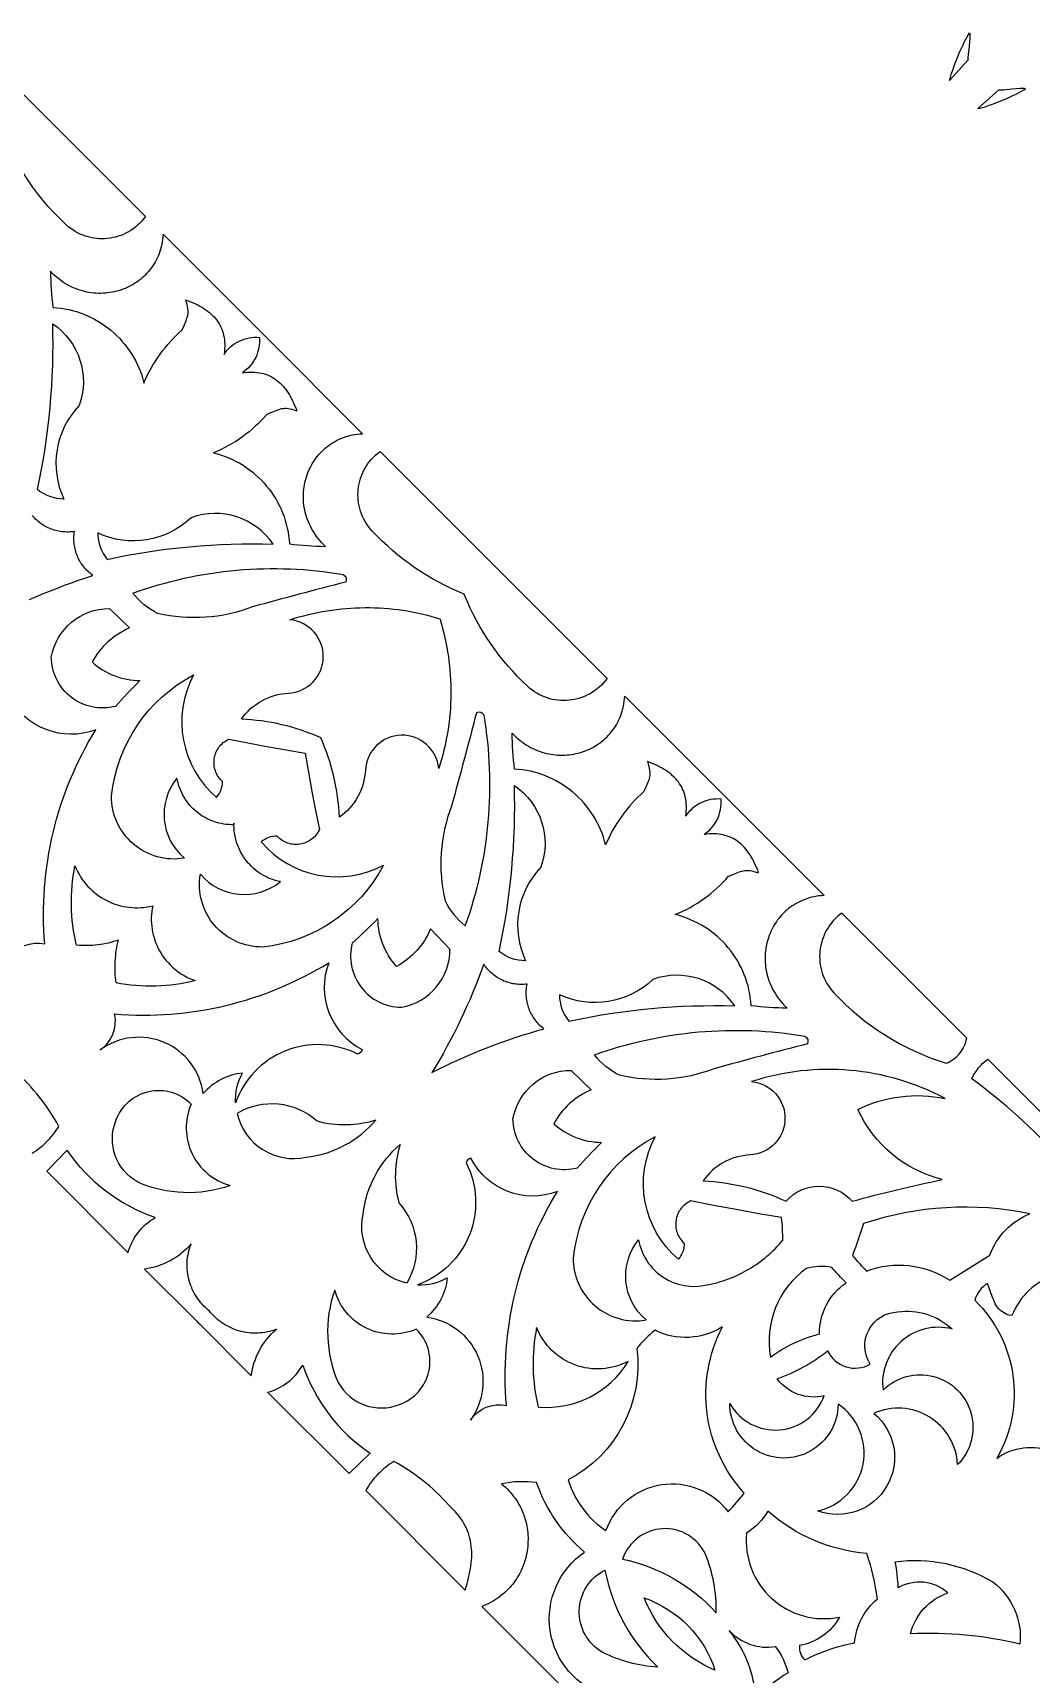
# Model space of a CAD drawing. Extents: x 3927 to 5087, y -513 to 1114.
# Drawn here: x 4156.5 to 4304, y -379.2 to -136.8 of the extents above; entities that cross this region are included whole.
import ezdxf

# ---------------------------------------------------------------- set-up
doc = ezdxf.new("R2010")
doc.units = 0
doc.layers.add('LAYER_1', color=18, linetype='CONTINUOUS')

msp = doc.modelspace()

# ---------------------------------------------------------------- linework, layer by layer
at = {"layer": 'LAYER_1'}
for points in [[(4291.93, -143.86), (4292, -143.57), (4292.1, -143.21), (4292.22, -142.79), (4292.38, -142.34), (4292.55, -141.84), (4292.75, -141.33), (4293.17, -140.25), (4293.4, -139.72), (4293.63, -139.19), (4293.86, -138.69), (4294.08, -138.22), (4294.3, -137.79), (4294.51, -137.41), (4294.7, -137.09), (4294.87, -136.84), (4294.89, -136.98), (4294.91, -137.15), (4294.91, -137.37), (4294.9, -137.62), (4294.86, -138.2), (4294.8, -138.82), (4294.67, -140.03), (4294.64, -140.5), (4294.64, -140.69), (4294.65, -140.82)], [(4296.11, -148.04), (4296.4, -147.97), (4296.76, -147.88), (4297.18, -147.75), (4297.64, -147.59), (4298.13, -147.42), (4298.65, -147.23), (4299.72, -146.8), (4300.26, -146.57), (4300.78, -146.34), (4301.28, -146.11), (4301.75, -145.89), (4302.18, -145.67), (4302.56, -145.47), (4302.88, -145.28), (4303.13, -145.11), (4303, -145.08), (4302.82, -145.07), (4302.6, -145.06), (4302.35, -145.07), (4301.77, -145.11), (4301.15, -145.18), (4299.94, -145.3), (4299.47, -145.33), (4299.29, -145.33), (4299.15, -145.32)], [(4190.48, -181.31), (4175.76, -166.59), (4175.73, -166.97), (4175.69, -167.35), (4175.63, -167.73), (4175.56, -168.09), (4175.48, -168.45), (4175.39, -168.8), (4175.28, -169.14), (4175.16, -169.47), (4175.03, -169.8), (4174.89, -170.12), (4174.74, -170.42), (4174.57, -170.73), (4174.4, -171.02), (4174.21, -171.3), (4174.02, -171.58), (4173.82, -171.85), (4173.6, -172.1), (4173.38, -172.35), (4173.15, -172.59), (4172.91, -172.82), (4172.66, -173.04), (4172.41, -173.25), (4172.15, -173.46), (4171.88, -173.65), (4171.6, -173.83), (4171.32, -174), (4171.03, -174.17), (4170.74, -174.32), (4170.44, -174.46), (4170.14, -174.59), (4169.83, -174.71), (4169.52, -174.82), (4169.2, -174.92), (4168.88, -175.01), (4168.55, -175.09), (4168.23, -175.16), (4167.9, -175.21), (4167.56, -175.26), (4167.23, -175.29), (4166.89, -175.31), (4166.56, -175.32), (4166.22, -175.32), (4165.88, -175.3), (4165.54, -175.28), (4165.2, -175.24), (4164.86, -175.19), (4164.52, -175.13), (4164.18, -175.05), (4163.84, -174.96), (4163.5, -174.86), (4163.17, -174.75), (4162.83, -174.62), (4162.5, -174.48), (4162.18, -174.33), (4161.85, -174.17), (4161.53, -173.99), (4161.21, -173.8), (4160.9, -173.59), (4160.59, -173.37), (4160.29, -173.14), (4159.99, -172.89), (4159.69, -172.63), (4159.4, -172.35), (4159.12, -172.06), (4159.14, -172.73), (4159.16, -173.39), (4159.19, -174.06), (4159.23, -174.72), (4159.28, -175.39), (4159.34, -176.06), (4159.41, -176.72), (4159.48, -177.39), (4160.08, -177.43), (4160.67, -177.49), (4161.25, -177.58), (4161.83, -177.7), (4162.4, -177.83), (4162.96, -178), (4163.51, -178.18), (4164.06, -178.38), (4164.59, -178.61), (4165.12, -178.86), (4165.64, -179.12), (4166.14, -179.41), (4166.63, -179.72), (4167.11, -180.04), (4167.58, -180.39), (4168.03, -180.75), (4168.47, -181.13), (4168.89, -181.52), (4169.3, -181.94), (4169.69, -182.36), (4170.06, -182.81), (4170.42, -183.27), (4170.76, -183.74), (4171.08, -184.23), (4171.39, -184.73), (4171.67, -185.24), (4171.93, -185.77), (4172.18, -186.31), (4172.4, -186.86), (4172.6, -187.42), (4172.77, -187.99), (4172.93, -188.58), (4173.17, -188.01), (4173.43, -187.45), (4173.71, -186.91), (4174, -186.37), (4174.31, -185.84), (4174.63, -185.32), (4174.96, -184.81), (4175.31, -184.31), (4175.67, -183.82), (4176.05, -183.34), (4176.44, -182.87), (4176.84, -182.41), (4177.26, -181.97), (4177.69, -181.53), (4178.13, -181.11), (4178.59, -180.7), (4178.87, -180.04), (4179.1, -179.48), (4179.2, -179.23), (4179.28, -178.99), (4179.35, -178.76), (4179.4, -178.53), (4179.44, -178.3), (4179.46, -178.06), (4179.45, -177.81), (4179.43, -177.55), (4179.38, -177.27), (4179.31, -176.97), (4179.22, -176.63), (4179.1, -176.27), (4179.48, -176.41), (4179.84, -176.55), (4180.19, -176.71), (4180.54, -176.86), (4180.87, -177.03), (4181.18, -177.2), (4181.49, -177.37), (4181.78, -177.56), (4182.06, -177.75), (4182.33, -177.94), (4182.59, -178.15), (4182.83, -178.36), (4183.06, -178.58), (4183.28, -178.8), (4183.49, -179.03), (4183.68, -179.28), (4183.85, -179.53), (4184.02, -179.78), (4184.17, -180.05), (4184.3, -180.32), (4184.42, -180.6), (4184.53, -180.9), (4184.62, -181.2), (4184.7, -181.5), (4184.76, -181.82), (4184.81, -182.15), (4184.84, -182.49), (4184.86, -182.83), (4184.86, -183.19), (4184.84, -183.56), (4184.81, -183.93), (4184.76, -184.32), (4184.99, -184), (4185.24, -183.71), (4185.5, -183.43), (4185.78, -183.17), (4186.07, -182.94), (4186.38, -182.72), (4186.7, -182.53), (4187.03, -182.36), (4187.38, -182.21), (4187.73, -182.08), (4188.09, -181.97), (4188.46, -181.89), (4188.84, -181.83), (4189.22, -181.8), (4189.6, -181.79), (4189.99, -181.81), (4190.01, -182.2), (4190, -182.58), (4189.96, -182.96), (4189.9, -183.34), (4189.82, -183.71), (4189.72, -184.07), (4189.59, -184.42), (4189.44, -184.77), (4189.27, -185.1), (4189.07, -185.42), (4188.86, -185.73), (4188.62, -186.02), (4188.36, -186.3), (4188.09, -186.56), (4187.79, -186.81), (4187.48, -187.03), (4187.86, -186.98), (4188.24, -186.95), (4188.61, -186.94), (4188.96, -186.94), (4189.31, -186.96), (4189.65, -186.99), (4189.97, -187.04), (4190.29, -187.1), (4190.6, -187.17), (4190.9, -187.27), (4191.19, -187.37), (4191.47, -187.49), (4191.75, -187.63), (4192.01, -187.78), (4192.27, -187.94), (4192.52, -188.12), (4192.76, -188.31), (4192.99, -188.51), (4193.22, -188.73), (4193.44, -188.96), (4193.65, -189.21), (4193.85, -189.46), (4194.05, -189.73), (4194.24, -190.01), (4194.42, -190.31), (4194.6, -190.61), (4194.77, -190.93), (4194.93, -191.26), (4195.09, -191.6), (4195.24, -191.95), (4195.39, -192.32), (4195.53, -192.69), (4195.16, -192.58), (4194.83, -192.48), (4194.53, -192.41), (4194.25, -192.37), (4193.98, -192.34), (4193.74, -192.34), (4193.5, -192.36), (4193.27, -192.39), (4193.04, -192.44), (4192.81, -192.51), (4192.57, -192.59), (4192.31, -192.69), (4191.75, -192.93), (4191.09, -193.21), (4190.68, -193.66), (4190.26, -194.1), (4189.83, -194.53), (4189.38, -194.95), (4188.93, -195.36), (4188.46, -195.75), (4187.98, -196.12), (4187.49, -196.49), (4186.99, -196.84), (4186.48, -197.17), (4185.96, -197.49), (4185.43, -197.8), (4184.89, -198.09), (4184.34, -198.36), (4183.78, -198.62), (4183.22, -198.87), (4183.8, -199.02), (4184.37, -199.2), (4184.94, -199.4), (4185.49, -199.62), (4186.02, -199.86), (4186.55, -200.13), (4187.07, -200.41), (4187.57, -200.71), (4188.05, -201.03), (4188.53, -201.37), (4188.99, -201.73), (4189.43, -202.11), (4189.86, -202.5), (4190.27, -202.91), (4190.67, -203.33), (4191.05, -203.77), (4191.41, -204.22), (4191.75, -204.69), (4192.08, -205.17), (4192.39, -205.66), (4192.67, -206.16), (4192.94, -206.68), (4193.19, -207.2), (4193.41, -207.74), (4193.62, -208.28), (4193.8, -208.84), (4193.96, -209.4), (4194.1, -209.97), (4194.21, -210.55), (4194.3, -211.13), (4194.37, -211.72), (4194.41, -212.32), (4195.07, -212.39), (4195.74, -212.46), (4196.41, -212.51), (4197.07, -212.56), (4197.74, -212.6), (4198.4, -212.64), (4199.07, -212.66), (4199.73, -212.68), (4199.44, -212.39), (4199.17, -212.1), (4198.91, -211.81), (4198.66, -211.51), (4198.43, -211.21), (4198.21, -210.9), (4198, -210.58), (4197.81, -210.27), (4197.63, -209.94), (4197.46, -209.62), (4197.31, -209.29), (4197.17, -208.96), (4197.05, -208.63), (4196.93, -208.29), (4196.83, -207.96), (4196.74, -207.62), (4196.67, -207.28), (4196.61, -206.94), (4196.56, -206.6), (4196.52, -206.26), (4196.49, -205.92), (4196.48, -205.58), (4196.48, -205.24), (4196.49, -204.9), (4196.51, -204.57), (4196.54, -204.23), (4196.58, -203.9), (4196.64, -203.57), (4196.71, -203.24), (4196.78, -202.92), (4196.87, -202.6), (4196.97, -202.28), (4197.08, -201.97), (4197.2, -201.66), (4197.34, -201.35), (4197.48, -201.06), (4197.63, -200.76), (4197.79, -200.48), (4197.97, -200.19), (4198.15, -199.92), (4198.34, -199.65), (4198.54, -199.39), (4198.75, -199.13), (4198.97, -198.89), (4199.2, -198.65), (4199.44, -198.42), (4199.69, -198.19), (4199.95, -197.98), (4200.22, -197.78), (4200.49, -197.58), (4200.78, -197.4), (4201.07, -197.22), (4201.37, -197.06), (4201.68, -196.91), (4202, -196.76), (4202.32, -196.63), (4202.66, -196.51), (4203, -196.41), (4203.35, -196.31), (4203.71, -196.23), (4204.07, -196.16), (4204.44, -196.11), (4204.82, -196.07), (4205.21, -196.04)], [(4224.71, -215.54), (4241.34, -232.17), (4241.07, -232.52), (4240.79, -232.85), (4240.49, -233.16), (4240.18, -233.45), (4239.86, -233.73), (4239.53, -233.98), (4239.18, -234.21), (4238.83, -234.43), (4238.46, -234.62), (4238.09, -234.79), (4237.71, -234.95), (4237.32, -235.08), (4236.93, -235.19), (4236.53, -235.28), (4236.13, -235.36), (4235.73, -235.41), (4235.32, -235.44), (4234.92, -235.45), (4234.51, -235.44), (4234.1, -235.4), (4233.69, -235.35), (4233.29, -235.27), (4232.89, -235.18), (4232.49, -235.06), (4232.1, -234.92), (4231.71, -234.76), (4231.34, -234.58), (4230.96, -234.37), (4230.6, -234.14), (4230.25, -233.9), (4229.9, -233.62), (4229.57, -233.33), (4228.83, -232.62), (4228.1, -231.88), (4227.4, -231.13), (4226.72, -230.36), (4226.06, -229.57), (4225.42, -228.77), (4224.8, -227.95), (4224.21, -227.11), (4223.64, -226.26), (4223.09, -225.39), (4222.56, -224.51), (4222.06, -223.62), (4221.58, -222.71), (4221.13, -221.79), (4220.7, -220.85), (4220.3, -219.9), (4220.23, -219.75), (4219.28, -219.35), (4218.33, -218.92), (4217.4, -218.46), (4216.48, -217.98), (4215.57, -217.48), (4214.68, -216.95), (4213.8, -216.4), (4212.94, -215.83), (4212.1, -215.23), (4211.27, -214.61), (4210.45, -213.96), (4209.66, -213.3), (4208.88, -212.61), (4208.12, -211.9), (4207.38, -211.17), (4206.66, -210.42), (4206.36, -210.08), (4206.09, -209.74), (4205.84, -209.39), (4205.62, -209.02), (4205.41, -208.65), (4205.23, -208.27), (4205.07, -207.89), (4204.93, -207.49), (4204.81, -207.1), (4204.71, -206.7), (4204.64, -206.29), (4204.58, -205.89), (4204.55, -205.48), (4204.54, -205.07), (4204.55, -204.66), (4204.58, -204.26), (4204.63, -203.85), (4204.7, -203.45), (4204.8, -203.06), (4204.91, -202.66), (4205.04, -202.28), (4205.19, -201.9), (4205.37, -201.52), (4205.56, -201.16), (4205.78, -200.8), (4206.01, -200.46), (4206.26, -200.13), (4206.53, -199.8), (4206.83, -199.49), (4207.14, -199.2), (4207.47, -198.92), (4207.82, -198.65), (4224.58, -215.41)], [(4258.67, -249.5), (4273.4, -264.23), (4273.01, -264.26), (4272.63, -264.3), (4272.26, -264.35), (4271.9, -264.42), (4271.54, -264.5), (4271.19, -264.6), (4270.85, -264.71), (4270.52, -264.82), (4270.19, -264.95), (4269.87, -265.1), (4269.56, -265.25), (4269.26, -265.41), (4268.97, -265.59), (4268.68, -265.77), (4268.41, -265.97), (4268.14, -266.17), (4267.88, -266.38), (4267.64, -266.61), (4267.4, -266.84), (4267.17, -267.08), (4266.94, -267.32), (4266.73, -267.58), (4266.53, -267.84), (4266.34, -268.11), (4266.16, -268.38), (4265.98, -268.67), (4265.82, -268.95), (4265.67, -269.25), (4265.53, -269.55), (4265.4, -269.85), (4265.27, -270.16), (4265.16, -270.47), (4265.06, -270.79), (4264.98, -271.11), (4264.9, -271.43), (4264.83, -271.76), (4264.78, -272.09), (4264.73, -272.42), (4264.7, -272.76), (4264.68, -273.09), (4264.67, -273.43), (4264.67, -273.77), (4264.68, -274.11), (4264.71, -274.45), (4264.75, -274.79), (4264.8, -275.13), (4264.86, -275.47), (4264.94, -275.81), (4265.02, -276.15), (4265.12, -276.48), (4265.24, -276.82), (4265.36, -277.15), (4265.5, -277.48), (4265.65, -277.81), (4265.82, -278.14), (4266, -278.46), (4266.19, -278.77), (4266.4, -279.09), (4266.62, -279.4), (4266.85, -279.7), (4267.1, -280), (4267.36, -280.3), (4267.64, -280.58), (4267.93, -280.87), (4267.26, -280.85), (4266.59, -280.83), (4265.93, -280.8), (4265.26, -280.75), (4264.6, -280.7), (4263.93, -280.65), (4263.27, -280.58), (4262.6, -280.51), (4262.56, -279.91), (4262.49, -279.32), (4262.4, -278.74), (4262.29, -278.16), (4262.15, -277.59), (4261.99, -277.03), (4261.81, -276.47), (4261.6, -275.93), (4261.38, -275.39), (4261.13, -274.87), (4260.86, -274.35), (4260.58, -273.85), (4260.27, -273.36), (4259.95, -272.88), (4259.6, -272.41), (4259.24, -271.96), (4258.86, -271.52), (4258.46, -271.1), (4258.05, -270.69), (4257.62, -270.3), (4257.18, -269.92), (4256.72, -269.56), (4256.25, -269.22), (4255.76, -268.9), (4255.26, -268.6), (4254.74, -268.32), (4254.22, -268.05), (4253.68, -267.81), (4253.13, -267.59), (4252.56, -267.39), (4251.99, -267.21), (4251.41, -267.06), (4251.98, -266.81), (4252.53, -266.55), (4253.08, -266.28), (4253.62, -265.99), (4254.15, -265.68), (4254.67, -265.36), (4255.18, -265.03), (4255.68, -264.68), (4256.17, -264.31), (4256.65, -263.94), (4257.12, -263.55), (4257.57, -263.14), (4258.02, -262.73), (4258.45, -262.3), (4258.88, -261.85), (4259.28, -261.4), (4259.95, -261.12), (4260.51, -260.88), (4260.76, -260.79), (4261, -260.7), (4261.23, -260.63), (4261.46, -260.58), (4261.69, -260.55), (4261.93, -260.53), (4262.17, -260.54), (4262.44, -260.56), (4262.72, -260.61), (4263.02, -260.67), (4263.35, -260.77), (4263.72, -260.88), (4263.58, -260.51), (4263.43, -260.14), (4263.28, -259.79), (4263.12, -259.45), (4262.96, -259.12), (4262.79, -258.8), (4262.61, -258.5), (4262.43, -258.2), (4262.24, -257.92), (4262.04, -257.65), (4261.84, -257.4), (4261.63, -257.15), (4261.41, -256.92), (4261.19, -256.71), (4260.95, -256.5), (4260.71, -256.31), (4260.46, -256.13), (4260.2, -255.97), (4259.94, -255.82), (4259.66, -255.69), (4259.38, -255.56), (4259.09, -255.46), (4258.79, -255.37), (4258.48, -255.29), (4258.16, -255.23), (4257.84, -255.18), (4257.5, -255.15), (4257.15, -255.13), (4256.8, -255.13), (4256.43, -255.14), (4256.05, -255.18), (4255.67, -255.22), (4255.98, -255), (4256.28, -254.75), (4256.56, -254.49), (4256.81, -254.21), (4257.05, -253.92), (4257.26, -253.61), (4257.46, -253.29), (4257.63, -252.96), (4257.78, -252.61), (4257.91, -252.26), (4258.01, -251.9), (4258.09, -251.53), (4258.15, -251.15), (4258.19, -250.77), (4258.2, -250.39), (4258.18, -250), (4257.79, -249.98), (4257.41, -249.99), (4257.03, -250.03), (4256.65, -250.08), (4256.28, -250.16), (4255.92, -250.27), (4255.57, -250.4), (4255.22, -250.55), (4254.89, -250.72), (4254.57, -250.91), (4254.26, -251.13), (4253.97, -251.36), (4253.69, -251.62), (4253.43, -251.9), (4253.18, -252.19), (4252.96, -252.51), (4253, -252.12), (4253.03, -251.75), (4253.05, -251.38), (4253.05, -251.03), (4253.03, -250.68), (4253, -250.34), (4252.95, -250.01), (4252.89, -249.7), (4252.81, -249.39), (4252.72, -249.09), (4252.61, -248.8), (4252.49, -248.51), (4252.36, -248.24), (4252.21, -247.97), (4252.04, -247.72), (4251.87, -247.47), (4251.68, -247.23), (4251.47, -246.99), (4251.25, -246.77), (4251.02, -246.55), (4250.78, -246.34), (4250.52, -246.13), (4250.26, -245.94), (4249.97, -245.75), (4249.68, -245.56), (4249.37, -245.39), (4249.06, -245.22), (4248.73, -245.05), (4248.39, -244.9), (4248.03, -244.74), (4247.67, -244.6), (4247.29, -244.46), (4247.41, -244.82), (4247.5, -245.16), (4247.57, -245.46), (4247.62, -245.74), (4247.64, -246), (4247.65, -246.25), (4247.63, -246.49), (4247.6, -246.72), (4247.54, -246.95), (4247.48, -247.18), (4247.39, -247.42), (4247.29, -247.67), (4247.06, -248.23), (4246.78, -248.89), (4246.33, -249.3), (4245.88, -249.72), (4245.45, -250.16), (4245.04, -250.6), (4244.63, -251.06), (4244.24, -251.53), (4243.86, -252.01), (4243.5, -252.5), (4243.15, -253), (4242.82, -253.51), (4242.5, -254.03), (4242.19, -254.56), (4241.9, -255.1), (4241.62, -255.65), (4241.36, -256.2), (4241.12, -256.77), (4240.96, -256.19), (4240.79, -255.61), (4240.59, -255.05), (4240.37, -254.5), (4240.12, -253.96), (4239.86, -253.44), (4239.58, -252.92), (4239.28, -252.42), (4238.95, -251.93), (4238.61, -251.46), (4238.26, -251), (4237.88, -250.56), (4237.49, -250.13), (4237.08, -249.71), (4236.66, -249.32), (4236.22, -248.94), (4235.77, -248.58), (4235.3, -248.23), (4234.82, -247.91), (4234.33, -247.6), (4233.83, -247.31), (4233.31, -247.05), (4232.79, -246.8), (4232.25, -246.57), (4231.71, -246.37), (4231.15, -246.19), (4230.59, -246.03), (4230.02, -245.89), (4229.44, -245.77), (4228.86, -245.68), (4228.27, -245.62), (4227.67, -245.58), (4227.6, -244.91), (4227.53, -244.25), (4227.47, -243.58), (4227.42, -242.92), (4227.38, -242.25), (4227.35, -241.58), (4227.33, -240.92), (4227.31, -240.25), (4227.59, -240.54), (4227.88, -240.82), (4228.18, -241.08), (4228.48, -241.33), (4228.78, -241.56), (4229.09, -241.78), (4229.4, -241.99), (4229.72, -242.18), (4230.04, -242.36), (4230.37, -242.52), (4230.7, -242.68), (4231.03, -242.81), (4231.36, -242.94), (4231.69, -243.05), (4232.03, -243.15), (4232.37, -243.24), (4232.71, -243.32), (4233.05, -243.38), (4233.39, -243.43), (4233.73, -243.47), (4234.07, -243.49), (4234.41, -243.51), (4234.75, -243.51), (4235.08, -243.5), (4235.42, -243.48), (4235.76, -243.45), (4236.09, -243.4), (4236.42, -243.35), (4236.75, -243.28), (4237.07, -243.2), (4237.39, -243.11), (4237.71, -243.01), (4238.02, -242.9), (4238.33, -242.78), (4238.63, -242.65), (4238.93, -242.51), (4239.22, -242.36), (4239.51, -242.19), (4239.79, -242.02), (4240.07, -241.84), (4240.34, -241.65), (4240.6, -241.45), (4240.85, -241.23), (4241.1, -241.01), (4241.34, -240.78), (4241.57, -240.54), (4241.79, -240.29), (4242.01, -240.04), (4242.21, -239.77), (4242.41, -239.49), (4242.59, -239.21), (4242.76, -238.92), (4242.93, -238.62), (4243.08, -238.31), (4243.22, -237.99), (4243.35, -237.66), (4243.47, -237.33), (4243.58, -236.99), (4243.67, -236.64), (4243.76, -236.28), (4243.82, -235.92), (4243.88, -235.54), (4243.92, -235.16), (4243.95, -234.78)], [(4229.53, -277.32), (4229.29, -277.35), (4229.05, -277.37), (4228.82, -277.38), (4228.58, -277.38), (4228.35, -277.37), (4228.12, -277.35), (4227.88, -277.33), (4227.65, -277.3), (4227.43, -277.26), (4227.2, -277.21), (4226.98, -277.15), (4226.75, -277.09), (4226.53, -277.02), (4226.32, -276.94), (4226.1, -276.86), (4225.89, -276.76), (4225.69, -276.66), (4225.48, -276.56), (4225.28, -276.44), (4225.09, -276.32), (4224.9, -276.19), (4224.71, -276.06), (4224.52, -275.92), (4224.35, -275.77), (4224.17, -275.61), (4224, -275.45), (4223.84, -275.28), (4223.68, -275.11), (4223.53, -274.93), (4223.39, -274.74), (4223.25, -274.55), (4223.11, -274.35), (4222.73, -275.4), (4222.34, -276.44), (4221.94, -277.48), (4221.52, -278.51), (4221.09, -279.53), (4220.64, -280.55), (4220.18, -281.56), (4219.71, -282.57), (4219.22, -283.57), (4218.73, -284.56), (4218.22, -285.55), (4217.69, -286.53), (4217.16, -287.5), (4216.61, -288.47), (4216.04, -289.43), (4215.47, -290.38), (4216.46, -289.87), (4217.46, -289.39), (4218.46, -288.91), (4219.47, -288.45), (4220.49, -288), (4221.51, -287.56), (4222.54, -287.14), (4223.57, -286.73), (4224.61, -286.33), (4225.65, -285.95), (4226.7, -285.58), (4227.76, -285.22), (4228.81, -284.88), (4229.88, -284.55), (4230.94, -284.24), (4232.01, -283.94), (4231.83, -283.79), (4231.64, -283.64), (4231.47, -283.48), (4231.3, -283.31), (4231.14, -283.14), (4230.99, -282.97), (4230.84, -282.79), (4230.7, -282.6), (4230.56, -282.41), (4230.43, -282.22), (4230.31, -282.02), (4230.2, -281.82), (4230.09, -281.62), (4229.99, -281.41), (4229.9, -281.2), (4229.82, -280.99), (4229.74, -280.77), (4229.67, -280.55), (4229.61, -280.33), (4229.55, -280.11), (4229.51, -279.88), (4229.47, -279.65), (4229.44, -279.42), (4229.41, -279.19), (4229.4, -278.96), (4229.39, -278.73), (4229.39, -278.49), (4229.4, -278.26), (4229.42, -278.03), (4229.45, -277.79), (4229.48, -277.56)], [(4180.93, -327.24), (4181, -327.38), (4181.12, -327.51), (4188.79, -335.18), (4188.86, -334.68), (4188.96, -334.18), (4189.08, -333.7), (4189.22, -333.22), (4189.39, -332.75), (4189.57, -332.28), (4189.78, -331.83), (4190, -331.39), (4190.25, -330.95), (4190.51, -330.53), (4190.8, -330.12), (4191.1, -329.73), (4191.42, -329.34), (4191.76, -328.97), (4192.12, -328.62), (4192.49, -328.28), (4192.16, -328.4), (4191.82, -328.51), (4191.48, -328.6), (4191.14, -328.68), (4190.8, -328.75), (4190.45, -328.8), (4190.11, -328.83), (4189.77, -328.86), (4189.43, -328.87), (4189.09, -328.86), (4188.74, -328.84), (4188.41, -328.81), (4188.07, -328.77), (4187.74, -328.71), (4187.4, -328.64), (4187.08, -328.56), (4186.75, -328.46), (4186.43, -328.35), (4186.11, -328.23), (4185.8, -328.1), (4185.5, -327.95), (4185.2, -327.79), (4184.9, -327.62), (4184.61, -327.44), (4184.33, -327.25), (4184.06, -327.04), (4183.79, -326.83), (4183.53, -326.6), (4183.28, -326.36), (4183.04, -326.11), (4182.8, -325.85), (4182.58, -325.57), (4182.31, -325.35), (4182.05, -325.12), (4181.8, -324.87), (4181.56, -324.62), (4181.34, -324.37), (4181.12, -324.1), (4180.92, -323.82), (4180.72, -323.54), (4180.54, -323.26), (4180.37, -322.96), (4180.22, -322.66), (4180.07, -322.36), (4179.94, -322.04), (4179.82, -321.73), (4179.71, -321.41), (4179.62, -321.09), (4179.53, -320.76), (4179.46, -320.43), (4179.41, -320.09), (4179.36, -319.76), (4179.33, -319.42), (4179.32, -319.08), (4179.31, -318.74), (4179.32, -318.4), (4179.34, -318.06), (4179.38, -317.72), (4179.43, -317.38), (4179.5, -317.03), (4179.58, -316.7), (4179.67, -316.36), (4179.78, -316.02), (4179.9, -315.69), (4179.56, -316.06), (4179.21, -316.42), (4178.84, -316.76), (4178.45, -317.08), (4178.06, -317.38), (4177.65, -317.67), (4177.22, -317.93), (4176.79, -318.18), (4176.35, -318.4), (4175.89, -318.61), (4175.43, -318.79), (4174.96, -318.96), (4174.48, -319.1), (4173.99, -319.22), (4173.5, -319.32), (4173, -319.39), (4180.67, -327.06), (4180.8, -327.18)]]:
    msp.add_lwpolyline(points, close=True, dxfattribs=at)
for points in [[(4154.7, -145.53), (4173.15, -163.98), (4172.88, -164.33), (4172.6, -164.66), (4172.3, -164.97), (4171.99, -165.26), (4171.67, -165.53), (4171.34, -165.79), (4170.99, -166.02), (4170.64, -166.23), (4170.27, -166.43), (4169.9, -166.6), (4169.52, -166.75), (4169.13, -166.89), (4168.74, -167), (4168.34, -167.09), (4167.94, -167.16), (4167.54, -167.22), (4167.13, -167.25), (4166.72, -167.26), (4166.32, -167.24), (4165.91, -167.21), (4165.5, -167.16), (4165.1, -167.08), (4164.7, -166.99), (4164.3, -166.87), (4163.91, -166.73), (4163.52, -166.57), (4163.14, -166.39), (4162.77, -166.18), (4162.41, -165.95), (4162.06, -165.7), (4161.71, -165.43), (4161.38, -165.14, -0.129946), (4150.98, -148.58)], [(4308.28, -303.11, 0.051611), (4295.21, -291.31), (4295.43, -290.88), (4295.66, -290.47), (4295.93, -290.08), (4296.21, -289.7), (4296.52, -289.35), (4296.85, -289.01), (4297.2, -288.69), (4297.57, -288.4), (4341.73, -332.56)], [(4156.41, -302.29), (4156.73, -302.09), (4157.04, -301.87), (4157.35, -301.65), (4157.64, -301.42), (4157.93, -301.18), (4158.21, -300.94), (4158.49, -300.68), (4158.75, -300.41), (4159.01, -300.14), (4159.25, -299.86), (4159.49, -299.57), (4159.72, -299.27), (4159.94, -298.97), (4160.15, -298.65), (4160.36, -298.34, 0.092198), (4153.94, -290.28)], [(4241.23, -382.43, -0.629529), (4238.02, -361.19, -0.138658), (4230.93, -350.92, 0.080822), (4225.73, -351.11), (4226.03, -351.36), (4226.31, -351.61), (4226.57, -351.87), (4226.83, -352.14), (4227.08, -352.41), (4227.31, -352.68), (4227.53, -352.97), (4227.75, -353.25), (4227.95, -353.55), (4228.13, -353.84), (4228.31, -354.15), (4228.48, -354.45), (4228.63, -354.76), (4228.78, -355.08), (4228.91, -355.39), (4229.03, -355.71), (4229.14, -356.04), (4229.24, -356.36), (4229.33, -356.69), (4229.41, -357.02), (4229.48, -357.35), (4229.54, -357.68), (4229.58, -358.01), (4229.62, -358.35), (4229.64, -358.68), (4229.66, -359.02), (4229.66, -359.35), (4229.65, -359.69), (4229.64, -360.02), (4229.61, -360.36), (4229.57, -360.69), (4229.52, -361.02), (4229.46, -361.35), (4229.4, -361.68), (4229.32, -362), (4229.23, -362.33), (4229.13, -362.65), (4229.02, -362.97), (4228.9, -363.28), (4228.78, -363.59), (4228.64, -363.9), (4228.49, -364.2), (4228.33, -364.5), (4228.16, -364.79), (4227.99, -365.08), (4227.8, -365.36), (4227.6, -365.64), (4227.4, -365.91), (4227.18, -366.17), (4226.96, -366.43), (4226.72, -366.69), (4226.48, -366.93), (4226.23, -367.17), (4225.96, -367.4), (4225.69, -367.62), (4225.41, -367.84), (4225.12, -368.05), (4224.83, -368.24), (4224.52, -368.43), (4224.2, -368.61), (4223.88, -368.78), (4223.54, -368.94), (4223.2, -369.1), (4222.85, -369.24), (4249.92, -396.31)]]:
    msp.add_lwpolyline(points, format="xyb", dxfattribs=at)
for points in [[(4159.46, -179.8, -0.343348), (4163.36, -191.88, 0.30826), (4161.1, -205.69, -0.170224), (4157.2, -204.3, 0.060362)], [(4192, -212.34, 0.343348), (4179.92, -208.44, -0.30826), (4166.1, -210.7, 0.170224), (4167.5, -214.6, -0.060362)], [(4174.98, -222.59, -0.115328), (4171.29, -219.58, -0.128981), (4202.36, -216.82, -0.4), (4202.74, -217.95, 0.004418), (4188.96, -221.62, -0.149279)], [(4172.34, -232.49, 0.013484), (4168.73, -236.3, -0.488168), (4159.25, -229.03, -0.365052), (4167.83, -221.87), (4170.81, -224.73, 0.168582), (4165.27, -229.75, 0.182959)], [(4216.67, -223.49), (4216.87, -224.16), (4217.05, -224.83), (4217.22, -225.51), (4217.38, -226.19), (4217.53, -226.87), (4217.66, -227.55), (4217.78, -228.24), (4217.89, -228.92), (4217.98, -229.61), (4218.06, -230.3), (4218.13, -231), (4218.18, -231.69), (4218.22, -232.38), (4218.25, -233.08), (4218.26, -233.77), (4218.26, -234.47), (4218.25, -235.16), (4218.23, -235.86), (4218.19, -236.55), (4218.14, -237.25), (4218.07, -237.94), (4217.99, -238.63), (4217.9, -239.33), (4217.8, -240.02), (4217.68, -240.71), (4217.54, -241.4), (4217.4, -242.08), (4217.24, -242.77), (4217.07, -243.45), (4216.88, -244.13), (4216.68, -244.81), (4216.47, -245.48, 0.930701), (4205.64, -245.72, -0.229894), (4201.81, -252.67), (4201.76, -251.91), (4201.7, -251.16), (4201.62, -250.4), (4201.52, -249.65), (4201.41, -248.9), (4201.28, -248.15), (4201.13, -247.41), (4200.97, -246.67), (4200.78, -245.93), (4200.58, -245.2), (4200.37, -244.47), (4200.13, -243.75), (4199.88, -243.03), (4199.62, -242.32), (4199.34, -241.62), (4199.04, -240.93), (4198.34, -240.63), (4197.64, -240.35), (4196.93, -240.09), (4196.21, -239.84), (4195.49, -239.61), (4194.77, -239.39), (4194.04, -239.2), (4193.3, -239.02), (4192.57, -238.85), (4191.82, -238.7), (4191.08, -238.57), (4190.33, -238.46), (4189.58, -238.37), (4188.83, -238.29), (4188.07, -238.23), (4187.32, -238.18, -0.229894), (4194.26, -234.35, 0.930701), (4194.5, -223.52), (4195.18, -223.3), (4195.86, -223.1), (4196.55, -222.92), (4197.24, -222.74), (4197.93, -222.58), (4198.62, -222.44), (4199.31, -222.31), (4200, -222.19), (4200.7, -222.08), (4201.4, -221.99), (4202.09, -221.91), (4202.79, -221.85), (4203.49, -221.8), (4204.19, -221.76), (4204.89, -221.73), (4205.59, -221.72), (4206.29, -221.72), (4206.99, -221.74), (4207.69, -221.77), (4208.38, -221.81), (4209.08, -221.87), (4209.78, -221.94), (4210.47, -222.02), (4211.16, -222.12), (4211.86, -222.22), (4212.54, -222.35), (4213.23, -222.48), (4213.92, -222.63), (4214.6, -222.79), (4215.28, -222.97), (4215.96, -223.16), (4216.63, -223.36)], [(4186.2, -253.78), (4185.82, -253.78), (4185.45, -253.76), (4185.08, -253.73), (4184.71, -253.68), (4184.35, -253.61), (4183.99, -253.53), (4183.64, -253.43), (4183.29, -253.32), (4182.95, -253.2), (4182.62, -253.05), (4182.29, -252.9), (4181.97, -252.73), (4181.65, -252.55), (4181.35, -252.35), (4181.05, -252.14), (4180.77, -251.92), (4180.49, -251.69), (4180.22, -251.44), (4179.97, -251.18), (4179.72, -250.92), (4179.49, -250.63), (4179.27, -250.34), (4179.06, -250.04), (4178.86, -249.73), (4178.68, -249.41), (4178.51, -249.08), (4178.36, -248.74), (4178.22, -248.39), (4178.09, -248.03), (4177.98, -247.66), (4177.89, -247.29), (4177.81, -246.91, 0.410285), (4178.9, -258.72, -0.467604), (4168.14, -249.53, -0.250469), (4180.26, -231.67, 0.353746), (4183.67, -249.74, 0.182927), (4184.53, -247.4), (4184.35, -247.22), (4184.18, -247.04), (4184.03, -246.85), (4183.89, -246.65), (4183.77, -246.45), (4183.66, -246.24), (4183.56, -246.03), (4183.48, -245.81), (4183.41, -245.59), (4183.36, -245.37), (4183.32, -245.14), (4183.29, -244.92), (4183.28, -244.69), (4183.28, -244.46), (4183.3, -244.24), (4183.32, -244.01), (4183.37, -243.79), (4183.42, -243.57), (4183.49, -243.35), (4183.57, -243.14), (4183.66, -242.93), (4183.76, -242.73), (4183.88, -242.53), (4184.01, -242.34), (4184.15, -242.16), (4184.31, -241.99), (4184.48, -241.82), (4184.65, -241.66), (4184.84, -241.52), (4185.05, -241.38), (4185.26, -241.26), (4185.49, -241.14), (4188.29, -241.7), (4191.1, -242.23), (4193.92, -242.73), (4196.73, -243.22), (4196.73, -243.21), (4197.23, -246.04), (4197.75, -248.87), (4198.29, -251.69), (4198.84, -254.5), (4198.73, -254.73), (4198.61, -254.94), (4198.47, -255.14), (4198.32, -255.33), (4198.17, -255.51), (4198, -255.68), (4197.83, -255.83), (4197.64, -255.98), (4197.45, -256.11), (4197.26, -256.22), (4197.05, -256.33), (4196.85, -256.42), (4196.63, -256.5), (4196.42, -256.57), (4196.2, -256.62), (4195.97, -256.66), (4195.75, -256.69), (4195.52, -256.7), (4195.3, -256.71), (4195.07, -256.69), (4194.84, -256.67), (4194.62, -256.63), (4194.4, -256.57), (4194.18, -256.51), (4193.96, -256.43), (4193.75, -256.33), (4193.54, -256.22), (4193.33, -256.1), (4193.14, -255.96), (4192.95, -255.81), (4192.76, -255.64), (4192.59, -255.46, 0.182927), (4190.25, -256.32, 0.353746), (4208.32, -259.73, -0.250469), (4190.45, -271.84, -0.467604), (4181.27, -261.09, 0.410285), (4193.08, -262.18), (4192.7, -262.1), (4192.32, -262), (4191.96, -261.89), (4191.6, -261.76), (4191.25, -261.62), (4190.91, -261.45), (4190.58, -261.28), (4190.26, -261.09), (4189.94, -260.88), (4189.64, -260.67), (4189.35, -260.43), (4189.07, -260.19), (4188.8, -259.94), (4188.55, -259.67), (4188.3, -259.39), (4188.07, -259.1), (4187.85, -258.81), (4187.64, -258.5), (4187.45, -258.19), (4187.26, -257.86), (4187.1, -257.53), (4186.94, -257.19), (4186.8, -256.85), (4186.67, -256.5), (4186.56, -256.15), (4186.47, -255.79), (4186.39, -255.42), (4186.32, -255.06), (4186.27, -254.68), (4186.24, -254.31), (4186.23, -253.94), (4186.23, -253.56), (4186.22, -253.56)], [(4149.54, -252.5, -0.190741), (4146.52, -258.29, -0.566428), (4152.97, -273.5, -0.30721), (4158.27, -271.38, -0.16029), (4165.82, -239.76, -0.380582), (4153.02, -234.85, 0.285714), (4152.35, -235.52, -0.451873), (4145.13, -253.53, 0.142336)], [(4217.4, -265, 0.115328), (4220.4, -268.7, 0.128981), (4223.17, -237.62, 0.4), (4222.04, -237.25, -0.004418), (4218.36, -251.03, 0.149279)], [(4227.65, -247.99, -0.343348), (4231.55, -260.07, 0.30826), (4229.29, -273.88, -0.170224), (4225.39, -272.49, 0.060362)], [(4174.22, -265.75), (4174.14, -266.19), (4174.08, -266.62), (4174.04, -267.06), (4174.02, -267.5), (4174.02, -267.93), (4174.04, -268.36), (4174.08, -268.79), (4174.14, -269.21), (4174.21, -269.64), (4174.31, -270.05), (4174.42, -270.46), (4174.55, -270.87), (4174.7, -271.27), (4174.86, -271.66), (4175.05, -272.04), (4175.24, -272.42), (4175.46, -272.78), (4175.69, -273.14), (4175.94, -273.49), (4176.21, -273.82), (4176.49, -274.15), (4176.78, -274.46), (4177.09, -274.76), (4177.42, -275.05), (4177.76, -275.32), (4178.11, -275.58), (4178.48, -275.83), (4178.86, -276.06), (4179.26, -276.27), (4179.67, -276.47), (4180.09, -276.65), (4180.52, -276.81, -0.110537), (4168.81, -277.13), (4168.76, -276.75), (4168.73, -276.37), (4168.7, -275.98), (4168.68, -275.58), (4168.67, -275.18), (4168.67, -274.78), (4168.68, -274.37), (4168.69, -273.96), (4168.72, -273.55), (4168.76, -273.14), (4168.8, -272.74), (4168.85, -272.34), (4168.92, -271.95), (4168.99, -271.56), (4169.07, -271.18), (4169.16, -270.81), (4168.8, -270.93), (4168.43, -271.05), (4168.06, -271.16), (4167.68, -271.25), (4167.3, -271.34), (4166.92, -271.41), (4166.53, -271.48), (4166.14, -271.53), (4165.75, -271.57), (4165.36, -271.6), (4164.96, -271.62), (4164.57, -271.64), (4164.17, -271.64), (4163.78, -271.63), (4163.38, -271.61), (4162.98, -271.58, -0.110537), (4162.74, -259.86), (4162.92, -260.29), (4163.12, -260.7), (4163.34, -261.1), (4163.57, -261.49), (4163.82, -261.87), (4164.09, -262.23), (4164.37, -262.57), (4164.66, -262.9), (4164.97, -263.22), (4165.29, -263.52), (4165.62, -263.8), (4165.97, -264.07), (4166.32, -264.33), (4166.69, -264.56), (4167.06, -264.78), (4167.44, -264.99), (4167.84, -265.18), (4168.23, -265.35), (4168.64, -265.5), (4169.05, -265.63), (4169.47, -265.75), (4169.89, -265.84), (4170.31, -265.92), (4170.74, -265.98), (4171.17, -266.02), (4171.61, -266.05), (4172.04, -266.05), (4172.48, -266.03), (4172.92, -265.99), (4173.35, -265.93), (4173.79, -265.85)], [(4207.49, -267.65, -0.013484), (4203.69, -271.26, 0.488168), (4210.96, -280.74, 0.365052), (4218.12, -272.16), (4215.26, -269.17, -0.168582), (4210.24, -274.72, -0.182959)], [(4276.01, -266.84), (4275.66, -267.11), (4275.33, -267.39), (4275.02, -267.68), (4274.73, -267.99), (4274.45, -268.32), (4274.2, -268.65), (4273.97, -269), (4273.75, -269.35), (4273.56, -269.71), (4273.39, -270.09), (4273.23, -270.47), (4273.1, -270.85), (4272.99, -271.25), (4272.89, -271.64), (4272.82, -272.04), (4272.77, -272.45), (4272.74, -272.86), (4272.73, -273.26), (4272.74, -273.67), (4272.77, -274.08), (4272.83, -274.48), (4272.9, -274.89), (4273, -275.29), (4273.12, -275.69), (4273.26, -276.08), (4273.42, -276.46), (4273.6, -276.84), (4273.81, -277.21), (4274.03, -277.58), (4274.28, -277.93), (4274.55, -278.28), (4274.85, -278.61, 0.129946), (4291.4, -289), (4291.7, -288.88), (4291.98, -288.73), (4292.26, -288.57), (4292.52, -288.4), (4292.77, -288.2), (4293, -288), (4293.22, -287.78), (4293.42, -287.54), (4293.61, -287.29), (4293.78, -287.04), (4293.94, -286.77), (4294.08, -286.49), (4294.2, -286.2), (4294.31, -285.9), (4294.39, -285.6), (4294.46, -285.29)], [(4187.49, -290.45, 0.190741), (4181.7, -293.47, 0.566428), (4166.49, -287.02, 0.30721), (4168.6, -281.72, 0.16029), (4200.23, -274.16, 0.380582), (4205.14, -286.97, -0.285714), (4204.46, -287.64, 0.451873), (4186.46, -294.86, -0.142336)], [(4260.19, -280.53, 0.343348), (4248.11, -276.63, -0.30826), (4234.3, -278.89, 0.170224), (4235.69, -282.79, -0.060362)], [(4243.17, -290.78, -0.115328), (4239.48, -287.77, -0.128981), (4270.55, -285.01, -0.4), (4270.93, -286.14, 0.004418), (4257.15, -289.82, -0.149279)], [(4240.53, -300.69, 0.013484), (4236.92, -304.49, -0.488168), (4227.44, -297.22, -0.365052), (4236.02, -290.06), (4239, -292.92, 0.168582), (4233.46, -297.94, 0.182959)], [(4290.82, -306.19, -0.226899), (4278.37, -295.83, -0.168305), (4291.25, -294.22, 0.203895), (4262.69, -291.71, -0.930701), (4262.45, -302.54, 0.229894), (4255.51, -306.37, -0.097316), (4267.78, -309.38, -0.458333), (4277.53, -309.38, -0.01483)], [(4168.79, -297.49, -0.555806), (4179.91, -295.03, 0.456437), (4185.68, -307.06, -0.190546), (4172.01, -306.55, -0.376379)], [(4186.69, -296.43, 0.409539), (4196.9, -302.88, 0.189822), (4207.2, -297.39, -0.146101), (4198.53, -297.58, 0.329208)], [(4253.68, -309.34), (4253.45, -309.45), (4253.24, -309.57), (4253.04, -309.71), (4252.85, -309.86), (4252.67, -310.01), (4252.5, -310.18), (4252.35, -310.35), (4252.2, -310.54), (4252.07, -310.73), (4251.95, -310.92), (4251.85, -311.12), (4251.76, -311.33), (4251.68, -311.55), (4251.61, -311.76), (4251.56, -311.98), (4251.52, -312.2), (4251.49, -312.43), (4251.47, -312.66), (4251.47, -312.88), (4251.49, -313.11), (4251.51, -313.34), (4251.55, -313.56), (4251.6, -313.78), (4251.67, -314), (4251.75, -314.22), (4251.85, -314.43), (4251.96, -314.64), (4252.08, -314.84), (4252.22, -315.04), (4252.37, -315.23), (4252.54, -315.42), (4252.72, -315.59, -0.182927), (4251.86, -317.93, -0.353746), (4248.45, -299.86, 0.250469), (4236.33, -317.73, 0.467604), (4247.09, -326.91, -0.410285), (4246, -315.1, 0.429437), (4256.06, -321.75), (4256.48, -321.67), (4256.88, -321.58), (4257.29, -321.48), (4257.69, -321.37), (4258.09, -321.25), (4258.49, -321.13), (4258.88, -321), (4259.27, -320.85), (4259.66, -320.7), (4260.04, -320.55), (4260.42, -320.38), (4260.8, -320.2), (4261.17, -320.02), (4261.53, -319.83), (4261.9, -319.63), (4262.26, -319.43), (4262.61, -319.22), (4262.96, -318.99), (4263.3, -318.77), (4263.64, -318.53), (4263.98, -318.29), (4264.31, -318.04), (4264.63, -317.78), (4264.95, -317.51), (4265.26, -317.24), (4265.57, -316.96), (4265.87, -316.68), (4266.17, -316.39), (4266.46, -316.09), (4266.74, -315.78), (4267.02, -315.47), (4267.29, -315.15, 0.029744), (4267.11, -311.8), (4263.74, -311.22), (4260.38, -310.62), (4257.03, -309.99)], [(4170.6, -316.99), (4170.72, -316.58), (4170.86, -316.18), (4171.02, -315.79), (4171.2, -315.41), (4171.4, -315.04), (4171.61, -314.68), (4171.84, -314.33), (4172.09, -313.99), (4172.35, -313.67), (4172.63, -313.35), (4172.92, -313.05), (4173.23, -312.77), (4173.55, -312.5), (4173.89, -312.24), (4174.24, -312.01), (4174.6, -311.78, -0.163331), (4161.61, -301.86), (4158.57, -304.95)], [(4211.75, -321.48, -0.409539), (4205.3, -311.28, -0.189822), (4210.79, -300.98, 0.146101), (4210.6, -309.64, -0.329208)], [(4217.73, -320.69, -0.190741), (4214.71, -326.48, -0.566428), (4221.16, -341.69, -0.30721), (4226.46, -339.57, -0.16029), (4234.01, -307.95, -0.380582), (4221.21, -303.04, 0.285714), (4220.54, -303.72, -0.451873), (4213.32, -321.72, 0.142336)], [(4303.77, -311.23, 0.131494), (4279.22, -312.68, -0.015613), (4277.58, -317.39, 0.014201), (4279.65, -319.7, -0.242101), (4291.94, -321.05), (4297.85, -317.35, -0.210762)], [(4276.64, -321.42, -0.020178), (4274.52, -319.15, 0.115727), (4270.75, -319.33, 0.290286), (4265.48, -332.39, -0.093313), (4272.7, -328.96, -0.250344)], [(4315.74, -342.94, -0.260252), (4314.92, -349.82, 0.167096), (4320.46, -351.69, 0.493524), (4310.2, -338.45, -0.411118), (4326.09, -337.21, 0.186909), (4316.19, -321.69, 0.486535), (4301.13, -326.28, -0.285149), (4298.49, -324.11, -0.015682), (4297.52, -321.51, 0.180266), (4295.64, -324.01, -0.343767), (4298.89, -347.35, -0.263043), (4307.07, -346.39, 0.27)], [(4210.69, -339.39, 0.555806), (4213.15, -328.27, -0.456437), (4201.11, -322.5, 0.190546), (4201.63, -336.17, 0.376379)], [(4266.46, -335.62, 0.081447), (4273.91, -331.47, 0.43557), (4280.21, -333.44, -0.585279), (4284.25, -325.73, -0.231059), (4292.28, -328.24, 0.528721), (4282.09, -337.29, -1), (4293.11, -348.27, 0.527165), (4280.74, -340.71, -0.846436), (4272.42, -355.1, 0.660776), (4275.46, -339.34, -1), (4259.47, -339.27, 0.639339), (4273.41, -338.11, -0.297019)], [(4244.46, -333.03, -0.445111), (4230.93, -328.05, 0.110537), (4231.18, -339.77, 0.284998)], [(4258.37, -327.94, -0.260176), (4248.43, -328.44, 0.071429), (4245.74, -331.13, -0.313845), (4235.58, -350.53, 0.172229), (4241.17, -358.02, -0.598525), (4259.23, -355.25, 0.018892), (4261.6, -352.47, -0.315589)], [(4191.19, -337.58), (4191.6, -337.46), (4192, -337.32), (4192.39, -337.16), (4192.77, -336.98), (4193.14, -336.78), (4193.5, -336.57), (4193.85, -336.34), (4194.19, -336.09), (4194.51, -335.83), (4194.83, -335.55), (4195.12, -335.26), (4195.41, -334.95), (4195.68, -334.62), (4195.93, -334.29), (4196.17, -333.94), (4196.4, -333.58, 0.163331), (4206.32, -346.57), (4203.22, -349.61)], [(4205.7, -352.09), (4220.38, -366.81), (4220.52, -366.34), (4220.66, -365.88), (4220.78, -365.43), (4220.89, -364.97), (4220.99, -364.53), (4221.08, -364.08), (4221.16, -363.65), (4221.23, -363.22), (4221.28, -362.79), (4221.31, -362.37), (4221.34, -361.95), (4221.35, -361.54), (4221.34, -361.13), (4221.32, -360.73), (4221.28, -360.33), (4221.23, -359.94), (4221.16, -359.55), (4221.08, -359.17), (4220.98, -358.79), (4220.86, -358.41), (4220.72, -358.04), (4220.56, -357.67), (4220.39, -357.31), (4220.19, -356.95), (4219.98, -356.6), (4219.74, -356.25), (4219.49, -355.9), (4219.21, -355.56), (4218.92, -355.22), (4218.6, -354.89), (4218.26, -354.56), (4217.9, -354.23, 0.092198), (4209.84, -347.82), (4209.52, -348.02), (4209.21, -348.23), (4208.91, -348.46), (4208.61, -348.69), (4208.32, -348.92), (4208.04, -349.17), (4207.76, -349.43), (4207.5, -349.69), (4207.24, -349.97), (4206.99, -350.25), (4206.76, -350.54), (4206.53, -350.83), (4206.3, -351.13), (4206.09, -351.45), (4205.89, -351.76)], [(4281.26, -368.11, 0.054599), (4279.69, -361.41, -0.157976), (4265.07, -355.16, -0.122041), (4261.95, -358.39, 0.506566), (4275.68, -370.79, -0.229925), (4269.78, -374.98, 0.244526), (4270.55, -377.1, -0.070676), (4277.87, -374.6, -0.194819)], [(4257.46, -370.14, 0.099546), (4255.88, -361.52, 0.674396), (4243.63, -362.22, -0.154799)], [(4302.32, -374.79, 0.070225), (4286.14, -373.25, -0.255113), (4291.68, -367.23, 0.328175), (4284.33, -366.49, 0.048), (4283.88, -362.61, -0.166617), (4298.32, -365.6, -0.260364)], [(4248.83, -378.2, -0.099546), (4240.62, -375.98, -0.591476), (4241.01, -363.85, 0.154799)], [(4257.27, -378.61, -0.202648), (4246.83, -367.97, -0.235088)], [(4268.06, -379.04, 0.071392), (4263.34, -382.79, 0.152277), (4259.39, -372.78, 0.253658), (4266.18, -375.14, -0.106904)]]:
    msp.add_lwpolyline(points, format="xyb", close=True, dxfattribs=at)
msp.add_lwpolyline([(4156.05, -220.54), (4157.07, -220.09), (4158.09, -219.65), (4159.12, -219.23), (4160.16, -218.83), (4161.2, -218.43), (4162.24, -218.05), (4163.29, -217.68), (4164.34, -217.33), (4165.4, -216.99), (4165.21, -216.85), (4165.02, -216.7), (4164.84, -216.55), (4164.67, -216.39), (4164.5, -216.23), (4164.34, -216.06), (4164.19, -215.88), (4164.04, -215.71), (4163.9, -215.52), (4163.76, -215.33), (4163.63, -215.14), (4163.51, -214.94), (4163.4, -214.74), (4163.29, -214.54), (4163.19, -214.33), (4163.1, -214.12), (4163.01, -213.91), (4162.94, -213.69), (4162.87, -213.47), (4162.8, -213.25), (4162.75, -213.03), (4162.7, -212.8), (4162.66, -212.57), (4162.63, -212.34), (4162.61, -212.11), (4162.59, -211.88), (4162.58, -211.65), (4162.59, -211.41), (4162.6, -211.18), (4162.61, -210.94), (4162.64, -210.71), (4162.67, -210.47), (4162.44, -210.51), (4162.2, -210.53), (4161.97, -210.55), (4161.73, -210.56), (4161.5, -210.56), (4161.26, -210.55), (4161.03, -210.54), (4160.8, -210.51), (4160.57, -210.48), (4160.34, -210.44), (4160.12, -210.4), (4159.89, -210.34), (4159.67, -210.28), (4159.45, -210.21), (4159.24, -210.13), (4159.02, -210.05), (4158.81, -209.95), (4158.6, -209.85), (4158.4, -209.75), (4158.2, -209.63), (4158, -209.51), (4157.81, -209.38), (4157.62, -209.25), (4157.44, -209.11), (4157.26, -208.96), (4157.09, -208.8), (4156.92, -208.64), (4156.75, -208.48), (4156.6, -208.3), (4156.44, -208.12)], dxfattribs=at)

doc.saveas('drawing.dxf')
